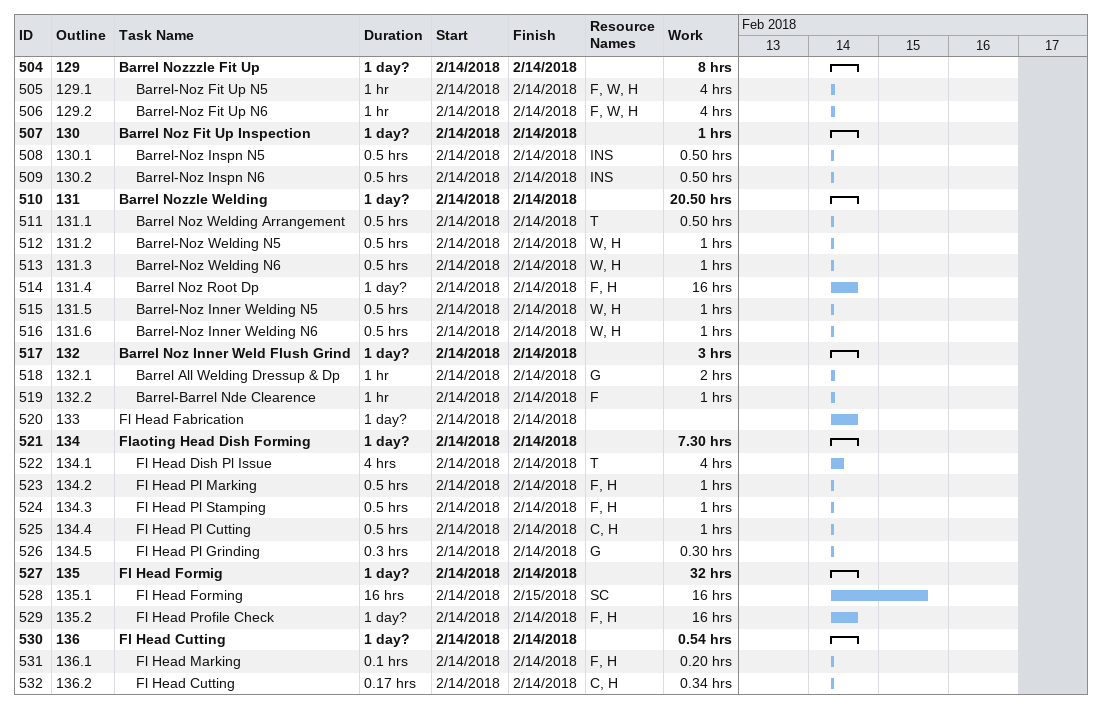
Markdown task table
| ID | WBS | Task | Duration | Start | Finish | Resources | Work (h) |
|---|---|---|---|---|---|---|---|
| 504 | 129 | **Barrel Nozzzle Fit Up** | 1d? | 2018-02-14 | 2018-02-14 |  | 8 |
| 505 | 129.1 | Barrel-Noz Fit Up N5 | 1h | 2018-02-14 | 2018-02-14 | F, W, H | 4 |
| 506 | 129.2 | Barrel-Noz Fit Up N6 | 1h | 2018-02-14 | 2018-02-14 | F, W, H | 4 |
| 507 | 130 | **Barrel Noz Fit Up Inspection** | 1d? | 2018-02-14 | 2018-02-14 |  | 1 |
| 508 | 130.1 | Barrel-Noz Inspn N5 | 0.5h | 2018-02-14 | 2018-02-14 | INS | 0.50 |
| 509 | 130.2 | Barrel-Noz Inspn N6 | 0.5h | 2018-02-14 | 2018-02-14 | INS | 0.50 |
| 510 | 131 | **Barrel Nozzle Welding** | 1d? | 2018-02-14 | 2018-02-14 |  | 20.50 |
| 511 | 131.1 | Barrel Noz Welding Arrangement | 0.5h | 2018-02-14 | 2018-02-14 | T | 0.50 |
| 512 | 131.2 | Barrel-Noz Welding N5 | 0.5h | 2018-02-14 | 2018-02-14 | W, H | 1 |
| 513 | 131.3 | Barrel-Noz Welding N6 | 0.5h | 2018-02-14 | 2018-02-14 | W, H | 1 |
| 514 | 131.4 | Barrel Noz Root Dp | 1d? | 2018-02-14 | 2018-02-14 | F, H | 16 |
| 515 | 131.5 | Barrel-Noz Inner Welding N5 | 0.5h | 2018-02-14 | 2018-02-14 | W, H | 1 |
| 516 | 131.6 | Barrel-Noz Inner Welding N6 | 0.5h | 2018-02-14 | 2018-02-14 | W, H | 1 |
| 517 | 132 | **Barrel Noz Inner Weld Flush Grind** | 1d? | 2018-02-14 | 2018-02-14 |  | 3 |
| 518 | 132.1 | Barrel All Welding Dressup & Dp | 1h | 2018-02-14 | 2018-02-14 | G | 2 |
| 519 | 132.2 | Barrel-Barrel Nde Clearence | 1h | 2018-02-14 | 2018-02-14 | F | 1 |
| 520 | 133 | Fl Head Fabrication | 1d? | 2018-02-14 | 2018-02-14 |  |  |
| 521 | 134 | **Flaoting Head Dish Forming** | 1d? | 2018-02-14 | 2018-02-14 |  | 7.30 |
| 522 | 134.1 | Fl Head Dish Pl Issue | 4h | 2018-02-14 | 2018-02-14 | T | 4 |
| 523 | 134.2 | Fl Head Pl Marking | 0.5h | 2018-02-14 | 2018-02-14 | F, H | 1 |
| 524 | 134.3 | Fl Head Pl Stamping | 0.5h | 2018-02-14 | 2018-02-14 | F, H | 1 |
| 525 | 134.4 | Fl Head Pl Cutting | 0.5h | 2018-02-14 | 2018-02-14 | C, H | 1 |
| 526 | 134.5 | Fl Head Pl Grinding | 0.3h | 2018-02-14 | 2018-02-14 | G | 0.30 |
| 527 | 135 | **Fl Head Formig** | 1d? | 2018-02-14 | 2018-02-14 |  | 32 |
| 528 | 135.1 | Fl Head Forming | 16h | 2018-02-14 | 2018-02-15 | SC | 16 |
| 529 | 135.2 | Fl Head Profile Check | 1d? | 2018-02-14 | 2018-02-14 | F, H | 16 |
| 530 | 136 | **Fl Head Cutting** | 1d? | 2018-02-14 | 2018-02-14 |  | 0.54 |
| 531 | 136.1 | Fl Head Marking | 0.1h | 2018-02-14 | 2018-02-14 | F, H | 0.20 |
| 532 | 136.2 | Fl Head Cutting | 0.17h | 2018-02-14 | 2018-02-14 | C, H | 0.34 |
